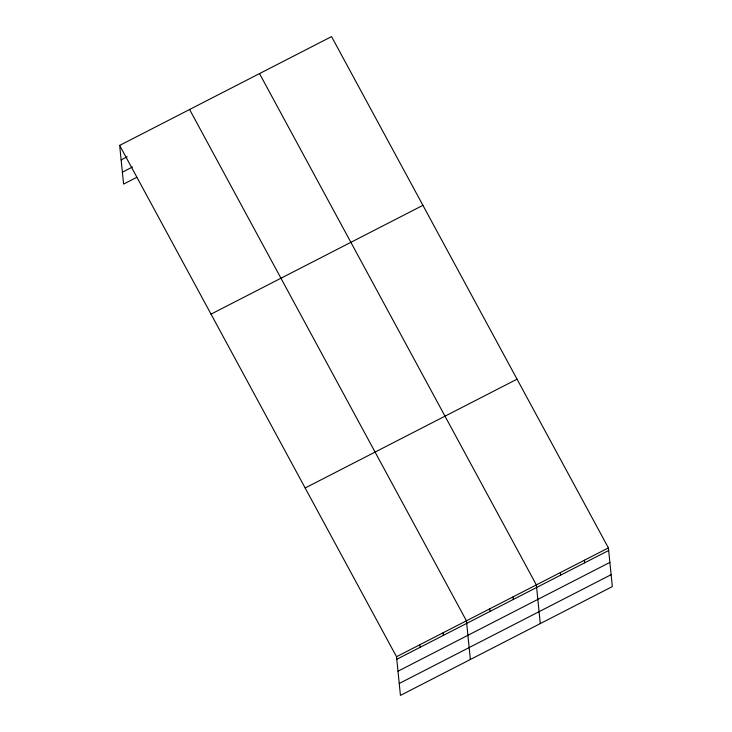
<?xml version="1.0" encoding="UTF-8"?>
<svg xmlns="http://www.w3.org/2000/svg" width="732" height="732" viewBox="0 0 732 732"><rect width="100%" height="100%" fill="white"/><g stroke="black" fill="none" stroke-linecap="round" stroke-linejoin="round"><path stroke-width="1.1" d="M119.664 145.412L331.559 36.6L608.402 547.902L612.336 586.588L400.441 695.4L396.515 656.714L119.664 145.412L123.598 184.098L136.765 177.327M121.137 159.905L127.222 156.785M122.381 172.185L132.519 166.978M211.026 314.138L422.922 205.335M305.153 487.988L517.048 379.176M396.515 656.714L608.402 547.902M396.771 659.303L608.667 550.491M397.988 671.217L609.875 562.405M399.233 683.487L611.129 574.675M259.512 73.593L536.364 584.905L540.289 623.591M189.588 109.498L466.44 620.809L470.365 659.495M584.392 560.236L584.658 562.826M560.373 572.57L560.639 575.16M513.05 596.873L513.315 599.453M489.745 608.841L490.01 611.43M443.125 632.777L443.391 635.367M419.82 644.746L420.086 647.335"/></g></svg>
